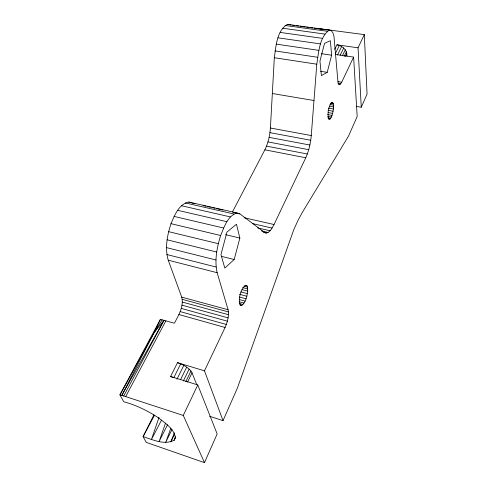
<?xml version="1.0" encoding="UTF-8"?>
<svg xmlns="http://www.w3.org/2000/svg" width="487" height="487" viewBox="0 0 487 487"><rect width="100%" height="100%" fill="white"/><g stroke="black" fill="none" stroke-linecap="round" stroke-linejoin="round"><path stroke-width="0.73" d="M209.629 416.282L223.034 420.616L204.479 370.838L225.091 327.477C227.459 321.956 229.261 315.753 228.08 309.732L217.153 272.708C214.335 260.32 216.983 247.439 220.641 235.507C224.19 227.21 227.441 215.765 237.12 212.965L239.896 213.896L264.654 232.524L266.286 233.072C270.352 232.165 272.178 227.806 274.035 224.525L305.769 157.77C308.922 150.775 310.572 143.172 311.272 135.55L316.787 64.193C318.723 52.815 319.174 37.402 329.291 30.06L331.215 30.535L332.791 32.611L333.948 36.135L337.881 81.098L338.155 82.9L339.269 84.653L340.023 84.501L341.691 82.206L353.617 57.113L335.306 54.428M247.731 291.129L247.512 287.129L246.994 285.899L246.245 285.303L245.314 285.394C240.377 290.069 238.198 298.446 240.201 304.941L240.974 305.483L241.917 305.331C245.996 301.928 247.043 296.139 247.731 291.129L241.856 289.595M232.39 212.052L264.873 149.813C268.221 143.032 269.871 135.526 270.407 128.02L274.333 57.728C275.983 46.527 276.622 30.718 287.446 24.35L329.291 30.06M333.425 108.997L333.266 103.67L332.317 102.307L331.659 102.483C328.335 106.976 327.112 113.617 328.725 118.98L329.942 119.126L331.379 117.063L332.645 113.361L333.425 108.997L328.378 108.132M153.959 414.839L143.087 436.608C152.748 439.664 164.308 445.404 174.133 440.224L175.363 437.369C173.792 428.578 165.391 423.349 158.92 418.163C148.127 410.912 136.293 405.166 123.735 401.726L119.93 394.878L160.387 319.399L174.383 323.204C178.589 315.369 184.025 306.426 181.724 297.137L168.234 260.192C164.709 248.169 167.199 235.324 170.998 223.679C174.638 215.315 178.784 204.004 188.865 202.05L237.12 212.965M327.227 72.332L331.623 55.208L330.381 40.719L324.537 43.355L319.947 61.094L321.402 75.576L327.227 72.332L320.604 71.303M234.186 259.516L239.86 238.058L236.457 224.227L226.966 232.062L220.97 254.488L224.793 268.087L234.186 259.516L221.275 256.314M159.005 417.383L151.408 439.597L161.526 420.08M165.519 423.106L159.097 441.557L167.546 424.774M170.888 428.134L165.708 442.348L172.027 429.455M174.401 432.797L170.834 441.904L174.456 434.367M175.618 436.772L174.133 440.224L175.43 437.496M154.47 415.295L143.087 436.608L146.295 442.391L204.491 462.65L217.153 433.941L197.771 384.943L170.59 376.5L177.53 362.669L204.479 370.838M223.034 420.616L237.419 388.005L293.807 229.627L298.117 220.124L302.488 212.125L348.589 135.983L357.184 116.484L353.617 57.113M356.174 106.379L361.269 107.231L367.07 94.088L364.313 34.614L316.416 28.313M162.195 319.813L154.117 332.621L119.93 394.878L121.811 395.407L154.117 332.621L160.387 319.399M204.491 462.65L183.276 415.441L197.771 384.943M361.269 107.231L358.036 47.811L364.313 34.614M185.815 381.613L190.959 371.039C187.477 366.948 182.564 364.349 177.53 362.669M344.114 56.389L346.36 51.774C344.766 47.969 340.967 45.474 336.98 44.81L334.679 49.406M187.556 382.094L192.036 372.853L190.959 371.039M345.533 56.419L346.811 53.783L346.36 51.774M183.319 381.004L189.145 369.097M342.404 55.731L345.307 49.796M180.525 379.726L186.71 367.155M340.151 55.244L343.719 48M176.945 379.239L183.824 365.353M337.467 55.055L341.704 46.502M180.689 363.826L173.78 377.687L170.59 376.5M335.147 53.96L339.402 45.419M154.117 332.621L164.034 320.276L121.811 395.407L125.676 396.601L165.897 320.787M123.728 395.98L164.034 320.276M291.135 25.062L287.446 24.35M292.62 25.263L294.842 25.567M296.327 25.774L298.555 26.073M300.041 26.28L305.233 26.986M306.719 27.193L308.947 27.491M310.432 27.698L312.66 28.003M314.139 28.203L316.367 28.508M317.853 28.709L323.051 29.421M324.531 29.622L326.759 29.926M328.244 30.127L331.215 30.535M285.035 25.482L327.142 31.253M282.557 28.216L324.884 34.078M280.171 32.416L322.662 38.388M336.98 44.81L358.036 47.811M278.028 37.834L320.623 43.927M276.269 44.134L318.894 50.356M321.335 53.692L331.623 55.208M275.015 50.91L317.585 57.259M274.333 57.728L316.787 64.193M338.002 81.621L341.691 82.206M337.893 83.192L340.851 83.661M338.544 84.263L340.023 84.501M331.41 102.471L332.864 102.714M330.369 103.177L333.266 103.67M272.336 93.504L313.975 100.523M329.888 104.492L333.504 105.101M329.224 106.184L333.558 106.921M328.068 110.324L333.114 111.194M328.323 112.619L332.645 113.361M327.733 114.615L332.055 115.364M327.769 116.436L331.379 117.063M327.769 117.842L330.655 118.347M328.494 118.871L329.942 119.126M270.407 128.02L311.272 135.55M269.956 132.647L310.736 140.25M269.134 137.352L309.878 145.035M267.978 141.912L308.728 149.686M266.535 146.13L307.334 153.995M264.873 149.813L305.769 157.77M192.03 203.067L194.97 203.736M203.073 205.569L206.019 206.232M207.492 206.567L210.439 207.237M211.912 207.565L214.858 208.235M216.331 208.57L222.955 210.067M233.267 212.399L236.213 213.069M237.686 213.397L239.896 213.896M185.273 202.939L233.906 213.976M244.127 217.719L274.035 224.525M181.45 205.733L230.436 216.934M252.339 223.551L272.099 228.08M257.611 227.898L270.102 230.777M177.639 210.311L226.918 221.701M261.489 230.935L268.136 232.476M263.37 232.396L266.286 233.072M174.078 216.411L223.582 228.019M225.536 234.661L239.86 238.058M170.998 223.679L220.641 235.507M168.612 231.654L218.292 243.689M167.078 239.805L216.697 252.029M166.499 247.603L215.96 259.973M166.895 254.543L216.118 267.016M168.234 260.192L217.153 272.708M244.864 285.345L246.994 285.899M243.963 286.216L247.512 287.129M242.611 287.58L247.761 288.913M240.815 291.89L247.42 293.618M239.525 294.3L246.86 296.23M239.47 297.04L246.075 298.781M239.245 299.554L245.125 301.112M239.105 301.745L244.066 303.066M239.421 303.553L242.976 304.503M239.787 304.759L241.917 305.331M181.724 297.137L228.08 309.732M182.211 299.328L228.452 311.936M182.296 302.068L228.452 314.705M181.974 305.16L228.08 317.859M181.267 308.411L227.362 321.177M180.22 311.607L226.345 324.458M178.906 314.535L225.091 327.477M188.865 202.05L191.397 202.866M125.676 396.601L183.276 415.441M192.036 372.853L196.76 384.736M346.811 53.783L346.963 56.023"/></g></svg>
